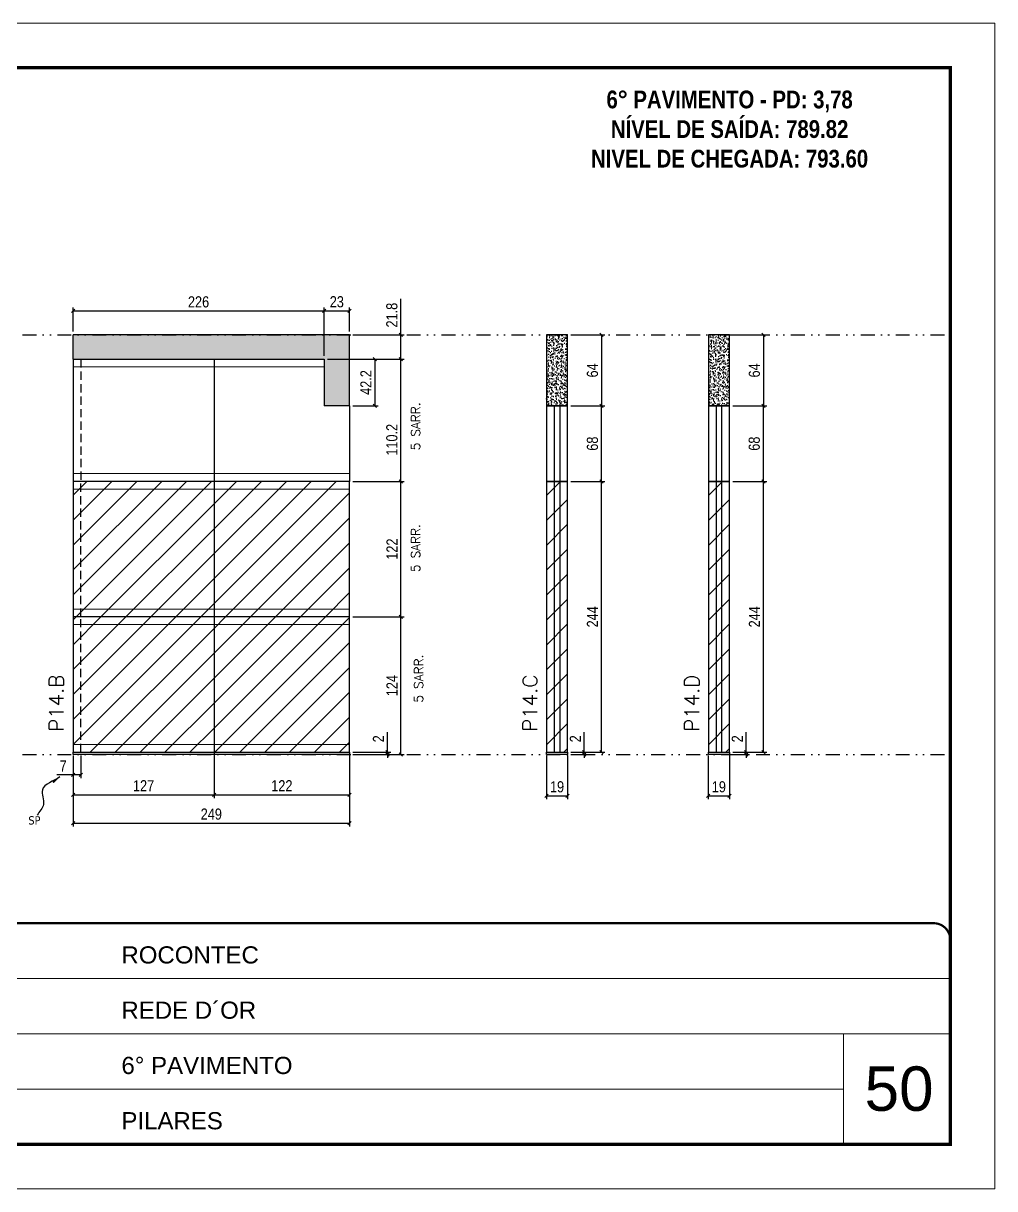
# Model space of a CAD drawing. Extents: x 28748 to 35002, y 14885 to 43501.
# Drawn here: x 30957 to 31832, y 28668 to 29718 of the extents above; entities that cross this region are included whole.
import ezdxf

# ---------------------------------------------------------------- set-up
doc = ezdxf.new("R2010")
doc.units = 0
for name, pattern in [('CONTINUO', [0]), ('DASHED', [0.75, 0.5, -0.25]), ('DIVIDE2', [0.625, 0.25, -0.125, 0, -0.125, 0, -0.125]), ('HIDDEN', [0.375, 0.25, -0.125])]:
    doc.linetypes.add(name, pattern=pattern)
for name, color, linetype, lineweight in [('CARIMBO', 255, 'Continuous', 9), ('Folhas', 255, 'Continuous', 9), ('Hachura', 251, 'Continuous', 9), ('Sarr 2.2x7', 40, 'Continuous', 9), ('SARRAFO DE PRESSAO', 251, 'DASHED', 9), ('Texto Seção', 7, 'Continuous', 15)]:
    doc.layers.add(name, color=color, linetype=linetype, lineweight=lineweight)
for name, color, linetype in [('COTA', 241, 'Continuous'), ('NOMENCLATURA', 7, 'Continuous'), ('Nível', 160, 'Continuous'), ('Painéis', 200, 'Continuous'), ('SARR_2.2x7', 40, 'Continuous'), ('Sarrafo de Pressão', 42, 'HIDDEN'), ('texto', 7, 'Continuous')]:
    doc.layers.add(name, color=color, linetype=linetype)
doc.styles.add('ARIAL', font='arial.ttf')
doc.styles.add('COTA TECNICA', font='techl___.ttf', dxfattribs={"height": 10})
doc.styles.add('COTA TECNICA-50', font='techl___.ttf', dxfattribs={"height": 10})
doc.styles.add('REGUA-120', font='ROMANS.shx', dxfattribs={"height": 15})
doc.styles.add('ROMANC', font='techb___.ttf', dxfattribs={"height": 2.5})
doc.styles.add('ROMANS', font='romans.shx')
doc.styles.get("Standard").update_dxf_attribs({"font": 'arial.ttf'})
doc.dimstyles.new('COTA PAINEL-50', dxfattribs={"dimtxt": 10, "dimasz": 3, "dimexe": 3, "dimexo": 3, "dimgap": 3, "dimtad": 1, "dimdec": 1, "dimzin": 12, "dimdsep": 46, "dimtxsty": 'COTA TECNICA-50', "dimblk1": 'OBLIQUE', "dimblk2": 'OBLIQUE', "dimsah": 1, "dimcen": 0.9, "dimclrd": 4, "dimclre": 4, "dimclrt": 240, "dimadec": 1, "dimazin": 3, "dimtfac": 1, "dimtdec": 1, "dimtmove": 0, "dimatfit": 3, "dimfxl": 1, "dimtolj": 1, "dimtzin": 12, "dimarcsym": 0})
doc.dimstyles.new('PAINEL', dxfattribs={"dimtxt": 10, "dimasz": 3, "dimexe": 3, "dimexo": 3, "dimgap": 3, "dimtad": 1, "dimdec": 1, "dimzin": 12, "dimdsep": 46, "dimtxsty": 'COTA TECNICA', "dimblk1": 'OBLIQUE', "dimblk2": 'OBLIQUE', "dimsah": 1, "dimcen": 0.9, "dimclrd": 4, "dimclre": 4, "dimclrt": 240, "dimadec": 1, "dimazin": 3, "dimtfac": 1, "dimtdec": 1, "dimtmove": 0, "dimatfit": 3, "dimfxl": 1, "dimtolj": 1, "dimtzin": 12, "dimarcsym": 0})
doc.dimstyles.get("Standard").update_dxf_attribs({"dimtxt": 0.18, "dimasz": 0.18, "dimexe": 0.18, "dimexo": 0.0625, "dimgap": 0.09, "dimtad": 0, "dimtih": 1, "dimtoh": 1, "dimdec": 4, "dimzin": 0, "dimdsep": 46, "dimtxsty": 'Standard', "dimcen": 0.09, "dimadec": 0, "dimazin": 0, "dimtfac": 1, "dimtdec": 4, "dimtofl": 0, "dimtmove": 0, "dimatfit": 3, "dimfxl": 1, "dimtolj": 1, "dimtzin": 0, "dimarcsym": 0})
pattern_1 = [(45, (-100272.658, -2076.637), (-11.2253202, 11.2253202), [])]

# ---------------------------------------------------------------- blocks, each defined once
blk = doc.blocks.new('9999999999')
at = {"color": 30, "linetype": 'CONTINUO'}
for p, q in [((98564.6, 34379.6), (99584, 34379.6)), ((98564.6, 34329.8), (99488, 34329.8)), ((99584, 34329.8), (99488, 34329.8)), ((99488, 34329.8), (99488, 34230.2)), ((98564.6, 34280), (99488, 34280))]:
    blk.add_line(p, q, dxfattribs=at)
at = {"color": 30, "linetype": 'CONTINUO', "const_width": 2}
blk.add_lwpolyline([(99584, 34230.2), (99584, 34414.4, 0.414214), (99569, 34429.4), (98229, 34429.4, 0.414214), (98214, 34414.4), (98214, 34245.2, 0.414214), (98229, 34230.2), (99584, 34230.2)], format="xyb", dxfattribs=at)
at = {"layer": 'Folhas'}
blk.add_lwpolyline([(98139, 34190.2), (99624, 34190.2), (99624, 35240.2), (98139, 35240.2)], close=True, dxfattribs=at)
at = {"layer": 'Folhas', "color": 30, "const_width": 3}
blk.add_lwpolyline([(98214, 34230.2), (99584, 34230.2), (99584, 35200.2), (98214, 35200.2)], close=True, dxfattribs=at)
at = {"color": 7, "linetype": 'Continuous', "ltscale": 5, "style": 'ARIAL'}
for s, height, p in [('ROCONTEC', 15.48, (98837.7, 34393.1)), ('REDE D´OR', 15.48, (98837.7, 34343.3)), ('6° PAVIMENTO', 15.483, (98837.7, 34293.5)), ('PILARES', 15.48, (98837.7, 34243.7))]:
    blk.add_text(s, height=height, dxfattribs=at).set_placement(p)
blk = doc.blocks.new('_Oblique')
at = {"color": 0, "linetype": 'ByBlock', "lineweight": -2}
blk.add_line((-0.5, -0.5), (0.5, 0.5), dxfattribs=at)
blk = doc.blocks.new('*D989')
at = {"layer": 'COTA', "color": 4, "lineweight": -2, "transparency": 16777216}
for p, q in [((31002, 29058.1), (31002, 28994.2)), ((31251, 29058.1), (31251, 28994.2)), ((31002, 28997.2), (31251, 28997.2))]:
    blk.add_line(p, q, dxfattribs=at)
at = {"layer": 'Defpoints', "color": 0, "transparency": 16777216}
for p in [(31002, 29061.1), (31251, 29061.1), (31251, 28997.2)]:
    blk.add_point(p, dxfattribs=at)
at = {"layer": 'COTA', "color": 4, "lineweight": -2, "transparency": 16777216, "xscale": 3, "yscale": 3, "zscale": 3, "rotation": 180}
blk.add_blockref('_Oblique', (31002, 28997.2), dxfattribs=at)
at = {"layer": 'COTA', "color": 4, "lineweight": -2, "transparency": 16777216, "xscale": 3, "yscale": 3, "zscale": 3}
blk.add_blockref('_Oblique', (31251, 28997.2), dxfattribs=at)
at = {"layer": 'COTA', "color": 240, "transparency": 16777216, "insert": (31126.5, 29005.3), "char_height": 10, "attachment_point": 5, "style": 'COTA TECNICA'}
blk.add_mtext('\\A1;249', dxfattribs=at)
blk = doc.blocks.new('*D990')
at = {"layer": 'COTA', "color": 4, "lineweight": -2, "transparency": 16777216}
for p, q in [((31002, 29056.1), (31002, 29037.6)), ((31009, 29058.1), (31009, 29037.6)), ((31002, 29040.6), (30987.3, 29040.6)), ((31009, 29040.6), (31002, 29040.6))]:
    blk.add_line(p, q, dxfattribs=at)
at = {"layer": 'Defpoints', "color": 0, "transparency": 16777216}
for p in [(31002, 29059.1), (31009, 29061.1), (31002, 29040.6)]:
    blk.add_point(p, dxfattribs=at)
at = {"layer": 'COTA', "color": 4, "lineweight": -2, "transparency": 16777216, "xscale": 3, "yscale": 3, "zscale": 3, "rotation": 180}
blk.add_blockref('_Oblique', (31002, 29040.6), dxfattribs=at)
at = {"layer": 'COTA', "color": 4, "lineweight": -2, "transparency": 16777216, "xscale": 3, "yscale": 3, "zscale": 3}
blk.add_blockref('_Oblique', (31009, 29040.6), dxfattribs=at)
at = {"layer": 'COTA', "color": 240, "transparency": 16777216, "insert": (30993.1, 29048.7), "char_height": 10, "attachment_point": 5, "style": 'COTA TECNICA-50'}
blk.add_mtext('\\A1;7', dxfattribs=at)
blk = doc.blocks.new('*D991')
at = {"layer": 'COTA', "color": 4, "lineweight": -2, "transparency": 16777216}
for p, q in [((31254, 29183.1), (31300.2, 29183.1)), ((31297.2, 29059.1), (31297.2, 29183.1)), ((31254, 29059.1), (31300.2, 29059.1))]:
    blk.add_line(p, q, dxfattribs=at)
at = {"layer": 'Defpoints', "color": 0, "transparency": 16777216}
for p in [(31251, 29183.1), (31297.2, 29183.1), (31251, 29059.1)]:
    blk.add_point(p, dxfattribs=at)
at = {"layer": 'COTA', "color": 4, "lineweight": -2, "transparency": 16777216, "xscale": 3, "yscale": 3, "zscale": 3}
for p, rotation in [((31297.2, 29183.1), 90), ((31297.2, 29059.1), 270)]:
    blk.add_blockref('_Oblique', p, dxfattribs=dict(at, rotation=rotation))
at = {"layer": 'COTA', "color": 240, "transparency": 16777216, "insert": (31289.2, 29121.1), "char_height": 10, "attachment_point": 5, "rotation": 90, "style": 'COTA TECNICA-50'}
blk.add_mtext('\\A1;124', dxfattribs=at)
blk = doc.blocks.new('*D992')
at = {"layer": 'COTA', "color": 4, "lineweight": -2, "transparency": 16777216}
for p, q in [((31285, 29061.1), (31285, 29079.2)), ((31254, 29061.1), (31288, 29061.1)), ((31254, 29059.1), (31288, 29059.1)), ((31285, 29059.1), (31285, 29061.1)), ((31285, 29059.1), (31285, 29056.1))]:
    blk.add_line(p, q, dxfattribs=at)
at = {"layer": 'Defpoints', "color": 0, "transparency": 16777216}
for p in [(31251, 29061.1), (31251, 29059.1), (31285, 29059.1)]:
    blk.add_point(p, dxfattribs=at)
at = {"layer": 'COTA', "color": 4, "lineweight": -2, "transparency": 16777216, "xscale": 3, "yscale": 3, "zscale": 3}
for p, rotation in [((31285, 29061.1), 270), ((31285, 29059.1), 90)]:
    blk.add_blockref('_Oblique', p, dxfattribs=dict(at, rotation=rotation))
at = {"layer": 'COTA', "color": 240, "transparency": 16777216, "insert": (31277, 29073.2), "char_height": 10, "attachment_point": 5, "rotation": 90, "style": 'COTA TECNICA-50'}
blk.add_mtext('\\A1;2', dxfattribs=at)
blk = doc.blocks.new('*D993')
at = {"layer": 'COTA', "color": 4, "linetype": 'ByBlock', "lineweight": -2, "transparency": 16777216}
for p, q in [((31254, 29305.1), (31300.2, 29305.1)), ((31297.2, 29183.1), (31297.2, 29305.1)), ((31254, 29183.1), (31300.2, 29183.1))]:
    blk.add_line(p, q, dxfattribs=at)
at = {"layer": 'Defpoints', "color": 0, "linetype": 'ByBlock', "transparency": 16777216}
for p in [(31251, 29305.1), (31297.2, 29305.1), (31251, 29183.1)]:
    blk.add_point(p, dxfattribs=at)
at = {"layer": 'COTA', "color": 4, "linetype": 'ByBlock', "lineweight": -2, "transparency": 16777216, "xscale": 3, "yscale": 3, "zscale": 3}
for p, rotation in [((31297.2, 29305.1), 90), ((31297.2, 29183.1), 270)]:
    blk.add_blockref('_Oblique', p, dxfattribs=dict(at, rotation=rotation))
at = {"layer": 'COTA', "color": 240, "linetype": 'ByBlock', "transparency": 16777216, "insert": (31289.2, 29244.1), "char_height": 10, "attachment_point": 5, "rotation": 90, "style": 'COTA TECNICA'}
blk.add_mtext('\\A1;122', dxfattribs=at)
blk = doc.blocks.new('*D1858')
at = {"layer": 'COTA', "color": 4, "linetype": 'ByBlock', "lineweight": -2, "transparency": 16777216}
for p, q in [((31129, 29302.1), (31129, 29019.8)), ((31002, 29058.1), (31002, 29019.8)), ((31002, 29022.8), (31129, 29022.8))]:
    blk.add_line(p, q, dxfattribs=at)
at = {"layer": 'Defpoints', "color": 0, "linetype": 'ByBlock', "transparency": 16777216}
for p in [(31129, 29305.1), (31002, 29061.1), (31129, 29022.8)]:
    blk.add_point(p, dxfattribs=at)
at = {"layer": 'COTA', "color": 4, "linetype": 'ByBlock', "lineweight": -2, "transparency": 16777216, "xscale": 3, "yscale": 3, "zscale": 3, "rotation": 180}
blk.add_blockref('_Oblique', (31002, 29022.8), dxfattribs=at)
at = {"layer": 'COTA', "color": 4, "linetype": 'ByBlock', "lineweight": -2, "transparency": 16777216, "xscale": 3, "yscale": 3, "zscale": 3}
blk.add_blockref('_Oblique', (31129, 29022.8), dxfattribs=at)
at = {"layer": 'COTA', "color": 240, "linetype": 'ByBlock', "transparency": 16777216, "insert": (31065.5, 29030.9), "char_height": 10, "attachment_point": 5, "style": 'COTA TECNICA'}
blk.add_mtext('\\A1;127', dxfattribs=at)
blk = doc.blocks.new('*D1859')
at = {"layer": 'COTA', "color": 4, "linetype": 'ByBlock', "lineweight": -2, "transparency": 16777216}
for p, q in [((31129, 29302.1), (31129, 29019.8)), ((31251, 29056.1), (31251, 29019.8)), ((31129, 29022.8), (31251, 29022.8))]:
    blk.add_line(p, q, dxfattribs=at)
at = {"layer": 'Defpoints', "color": 0, "linetype": 'ByBlock', "transparency": 16777216}
for p in [(31129, 29305.1), (31251, 29059.1), (31251, 29022.8)]:
    blk.add_point(p, dxfattribs=at)
at = {"layer": 'COTA', "color": 4, "linetype": 'ByBlock', "lineweight": -2, "transparency": 16777216, "xscale": 3, "yscale": 3, "zscale": 3, "rotation": 180}
blk.add_blockref('_Oblique', (31129, 29022.8), dxfattribs=at)
at = {"layer": 'COTA', "color": 4, "linetype": 'ByBlock', "lineweight": -2, "transparency": 16777216, "xscale": 3, "yscale": 3, "zscale": 3}
blk.add_blockref('_Oblique', (31251, 29022.8), dxfattribs=at)
at = {"layer": 'COTA', "color": 240, "linetype": 'ByBlock', "transparency": 16777216, "insert": (31190, 29030.9), "char_height": 10, "attachment_point": 5, "style": 'COTA TECNICA'}
blk.add_mtext('\\A1;122', dxfattribs=at)
blk = doc.blocks.new('*D994')
at = {"layer": 'COTA', "color": 4, "lineweight": -2, "transparency": 16777216}
for p, q in [((31428.3, 29058.1), (31428.3, 29018.8)), ((31447.3, 29058.1), (31447.3, 29018.8)), ((31428.3, 29021.8), (31447.3, 29021.8))]:
    blk.add_line(p, q, dxfattribs=at)
at = {"layer": 'Defpoints', "color": 0, "transparency": 16777216}
for p in [(31428.3, 29061.1), (31447.3, 29061.1), (31447.3, 29021.8)]:
    blk.add_point(p, dxfattribs=at)
at = {"layer": 'COTA', "color": 4, "lineweight": -2, "transparency": 16777216, "xscale": 3, "yscale": 3, "zscale": 3, "rotation": 180}
blk.add_blockref('_Oblique', (31428.3, 29021.8), dxfattribs=at)
at = {"layer": 'COTA', "color": 4, "lineweight": -2, "transparency": 16777216, "xscale": 3, "yscale": 3, "zscale": 3}
blk.add_blockref('_Oblique', (31447.3, 29021.8), dxfattribs=at)
at = {"layer": 'COTA', "color": 240, "transparency": 16777216, "insert": (31437.8, 29029.9), "char_height": 10, "attachment_point": 5, "style": 'COTA TECNICA'}
blk.add_mtext('\\A1;19', dxfattribs=at)
blk = doc.blocks.new('*D995')
at = {"layer": 'COTA', "color": 4, "lineweight": -2, "transparency": 16777216}
for p, q in [((31462.3, 29061.1), (31462.3, 29079.2)), ((31450.3, 29061.1), (31465.3, 29061.1)), ((31450.3, 29059.1), (31465.3, 29059.1)), ((31462.3, 29059.1), (31462.3, 29061.1)), ((31462.3, 29059.1), (31462.3, 29056.1))]:
    blk.add_line(p, q, dxfattribs=at)
at = {"layer": 'Defpoints', "color": 0, "transparency": 16777216}
for p in [(31447.3, 29061.1), (31447.3, 29059.1), (31462.3, 29061.1)]:
    blk.add_point(p, dxfattribs=at)
at = {"layer": 'COTA', "color": 4, "lineweight": -2, "transparency": 16777216, "xscale": 3, "yscale": 3, "zscale": 3}
for p, rotation in [((31462.3, 29061.1), 270), ((31462.3, 29059.1), 90)]:
    blk.add_blockref('_Oblique', p, dxfattribs=dict(at, rotation=rotation))
at = {"layer": 'COTA', "color": 240, "transparency": 16777216, "insert": (31454.3, 29073.2), "char_height": 10, "attachment_point": 5, "rotation": 90, "style": 'COTA TECNICA-50'}
blk.add_mtext('\\A1;2', dxfattribs=at)
blk = doc.blocks.new('*D1860')
at = {"layer": 'COTA', "color": 4, "linetype": 'ByBlock', "lineweight": -2, "transparency": 16777216}
for p, q in [((31450.3, 29437.1), (31480.8, 29437.1)), ((31477.8, 29437.1), (31477.8, 29373.1)), ((31450.3, 29373.1), (31480.8, 29373.1))]:
    blk.add_line(p, q, dxfattribs=at)
at = {"layer": 'Defpoints', "color": 0, "linetype": 'ByBlock', "transparency": 16777216}
for p in [(31447.3, 29437.1), (31447.3, 29373.1), (31477.8, 29373.1)]:
    blk.add_point(p, dxfattribs=at)
at = {"layer": 'COTA', "color": 4, "linetype": 'ByBlock', "lineweight": -2, "transparency": 16777216, "xscale": 3, "yscale": 3, "zscale": 3}
for p, rotation in [((31477.8, 29437.1), 90), ((31477.8, 29373.1), 270)]:
    blk.add_blockref('_Oblique', p, dxfattribs=dict(at, rotation=rotation))
at = {"layer": 'COTA', "color": 240, "linetype": 'ByBlock', "transparency": 16777216, "insert": (31469.7, 29405.1), "char_height": 10, "attachment_point": 5, "rotation": 90, "style": 'COTA TECNICA'}
blk.add_mtext('\\A1;64', dxfattribs=at)
blk = doc.blocks.new('*D1861')
at = {"layer": 'COTA', "color": 4, "linetype": 'ByBlock', "lineweight": -2, "transparency": 16777216}
for p, q in [((31450.3, 29305.1), (31480.8, 29305.1)), ((31477.8, 29061.1), (31477.8, 29305.1)), ((31450.3, 29061.1), (31480.8, 29061.1))]:
    blk.add_line(p, q, dxfattribs=at)
at = {"layer": 'Defpoints', "color": 0, "linetype": 'ByBlock', "transparency": 16777216}
for p in [(31447.3, 29305.1), (31477.8, 29305.1), (31447.3, 29061.1)]:
    blk.add_point(p, dxfattribs=at)
at = {"layer": 'COTA', "color": 4, "linetype": 'ByBlock', "lineweight": -2, "transparency": 16777216, "xscale": 3, "yscale": 3, "zscale": 3}
for p, rotation in [((31477.8, 29305.1), 90), ((31477.8, 29061.1), 270)]:
    blk.add_blockref('_Oblique', p, dxfattribs=dict(at, rotation=rotation))
at = {"layer": 'COTA', "color": 240, "linetype": 'ByBlock', "transparency": 16777216, "insert": (31469.7, 29183.1), "char_height": 10, "attachment_point": 5, "rotation": 90, "style": 'COTA TECNICA'}
blk.add_mtext('\\A1;244', dxfattribs=at)
blk = doc.blocks.new('*D1862')
at = {"layer": 'COTA', "color": 4, "linetype": 'ByBlock', "lineweight": -2, "transparency": 16777216}
for p, q in [((31450.3, 29373.1), (31480.8, 29373.1)), ((31477.8, 29305.1), (31477.8, 29373.1)), ((31450.3, 29305.1), (31480.8, 29305.1))]:
    blk.add_line(p, q, dxfattribs=at)
at = {"layer": 'Defpoints', "color": 0, "linetype": 'ByBlock', "transparency": 16777216}
for p in [(31447.3, 29373.1), (31477.8, 29373.1), (31447.3, 29305.1)]:
    blk.add_point(p, dxfattribs=at)
at = {"layer": 'COTA', "color": 4, "linetype": 'ByBlock', "lineweight": -2, "transparency": 16777216, "xscale": 3, "yscale": 3, "zscale": 3}
for p, rotation in [((31477.8, 29373.1), 90), ((31477.8, 29305.1), 270)]:
    blk.add_blockref('_Oblique', p, dxfattribs=dict(at, rotation=rotation))
at = {"layer": 'COTA', "color": 240, "linetype": 'ByBlock', "transparency": 16777216, "insert": (31469.7, 29339.1), "char_height": 10, "attachment_point": 5, "rotation": 90, "style": 'COTA TECNICA'}
blk.add_mtext('\\A1;68', dxfattribs=at)
blk = doc.blocks.new('*D996')
at = {"layer": 'COTA', "color": 4, "linetype": 'ByBlock', "lineweight": -2, "transparency": 16777216}
for p, q in [((31297.2, 29437.1), (31297.2, 29469.7)), ((31254, 29437.1), (31300.2, 29437.1)), ((31297.2, 29415.3), (31297.2, 29437.1)), ((31231, 29415.3), (31300.2, 29415.3))]:
    blk.add_line(p, q, dxfattribs=at)
at = {"layer": 'Defpoints', "color": 0, "linetype": 'ByBlock', "transparency": 16777216}
for p in [(31251, 29437.1), (31297.2, 29437.1), (31228, 29415.3)]:
    blk.add_point(p, dxfattribs=at)
at = {"layer": 'COTA', "color": 4, "linetype": 'ByBlock', "lineweight": -2, "transparency": 16777216, "xscale": 3, "yscale": 3, "zscale": 3}
for p, rotation in [((31297.2, 29437.1), 90), ((31297.2, 29415.3), 270)]:
    blk.add_blockref('_Oblique', p, dxfattribs=dict(at, rotation=rotation))
at = {"layer": 'COTA', "color": 240, "linetype": 'ByBlock', "transparency": 16777216, "insert": (31289.1, 29454.9), "char_height": 10, "attachment_point": 5, "rotation": 90, "style": 'COTA TECNICA'}
blk.add_mtext('\\A1;21.8', dxfattribs=at)
blk = doc.blocks.new('*D997')
at = {"layer": 'COTA', "color": 4, "lineweight": -2, "transparency": 16777216}
for p, q in [((31231, 29415.3), (31300.2, 29415.3)), ((31297.2, 29305.1), (31297.2, 29415.3)), ((31254, 29305.1), (31300.2, 29305.1))]:
    blk.add_line(p, q, dxfattribs=at)
at = {"layer": 'Defpoints', "color": 0, "transparency": 16777216}
for p in [(31228, 29415.3), (31297.2, 29415.3), (31251, 29305.1)]:
    blk.add_point(p, dxfattribs=at)
at = {"layer": 'COTA', "color": 4, "lineweight": -2, "transparency": 16777216, "xscale": 3, "yscale": 3, "zscale": 3}
for p, rotation in [((31297.2, 29415.3), 90), ((31297.2, 29305.1), 270)]:
    blk.add_blockref('_Oblique', p, dxfattribs=dict(at, rotation=rotation))
at = {"layer": 'COTA', "color": 240, "transparency": 16777216, "insert": (31289.1, 29342.6), "char_height": 10, "attachment_point": 5, "rotation": 90, "style": 'COTA TECNICA'}
blk.add_mtext('\\A1;110.2', dxfattribs=at)
blk = doc.blocks.new('*D2109')
at = {"layer": 'COTA', "color": 4, "lineweight": -2, "transparency": 16777216}
for p, q in [((31002, 29440.1), (31002, 29461.7)), ((31002, 29458.7), (31228, 29458.7)), ((31228, 29418.3), (31228, 29461.7))]:
    blk.add_line(p, q, dxfattribs=at)
at = {"layer": 'Defpoints', "color": 0, "transparency": 16777216}
for p in [(31228, 29458.7), (31002, 29437.1), (31228, 29415.3)]:
    blk.add_point(p, dxfattribs=at)
at = {"layer": 'COTA', "color": 4, "lineweight": -2, "transparency": 16777216, "xscale": 3, "yscale": 3, "zscale": 3, "rotation": 180}
blk.add_blockref('_Oblique', (31002, 29458.7), dxfattribs=at)
at = {"layer": 'COTA', "color": 4, "lineweight": -2, "transparency": 16777216, "xscale": 3, "yscale": 3, "zscale": 3}
blk.add_blockref('_Oblique', (31228, 29458.7), dxfattribs=at)
at = {"layer": 'COTA', "color": 240, "transparency": 16777216, "insert": (31115, 29466.8), "char_height": 10, "attachment_point": 5, "style": 'COTA TECNICA-50'}
blk.add_mtext('\\A1;226', dxfattribs=at)
blk = doc.blocks.new('*D2110')
at = {"layer": 'COTA', "color": 4, "lineweight": -2, "transparency": 16777216}
for p, q in [((31228, 29418.3), (31228, 29461.7)), ((31228, 29458.7), (31251, 29458.7)), ((31251, 29440.1), (31251, 29461.7))]:
    blk.add_line(p, q, dxfattribs=at)
at = {"layer": 'Defpoints', "color": 0, "transparency": 16777216}
for p in [(31251, 29458.7), (31251, 29437.1), (31228, 29415.3)]:
    blk.add_point(p, dxfattribs=at)
at = {"layer": 'COTA', "color": 4, "lineweight": -2, "transparency": 16777216, "xscale": 3, "yscale": 3, "zscale": 3, "rotation": 180}
blk.add_blockref('_Oblique', (31228, 29458.7), dxfattribs=at)
at = {"layer": 'COTA', "color": 4, "lineweight": -2, "transparency": 16777216, "xscale": 3, "yscale": 3, "zscale": 3}
blk.add_blockref('_Oblique', (31251, 29458.7), dxfattribs=at)
at = {"layer": 'COTA', "color": 240, "transparency": 16777216, "insert": (31239.5, 29466.9), "char_height": 10, "attachment_point": 5, "style": 'COTA TECNICA-50'}
blk.add_mtext('\\A1;23', dxfattribs=at)
blk = doc.blocks.new('*D2143')
at = {"layer": 'COTA', "color": 4, "lineweight": -2, "transparency": 16777216}
for p, q in [((31231, 29415.3), (31276.8, 29415.3)), ((31273.8, 29415.3), (31273.8, 29373.1)), ((31254, 29373.1), (31276.8, 29373.1))]:
    blk.add_line(p, q, dxfattribs=at)
at = {"layer": 'Defpoints', "color": 0, "transparency": 16777216}
for p in [(31228, 29415.3), (31251, 29373.1), (31273.8, 29373.1)]:
    blk.add_point(p, dxfattribs=at)
at = {"layer": 'COTA', "color": 4, "lineweight": -2, "transparency": 16777216, "xscale": 3, "yscale": 3, "zscale": 3}
for p, rotation in [((31273.8, 29415.3), 90), ((31273.8, 29373.1), 270)]:
    blk.add_blockref('_Oblique', p, dxfattribs=dict(at, rotation=rotation))
at = {"layer": 'COTA', "color": 240, "transparency": 16777216, "insert": (31265.7, 29394.2), "char_height": 10, "attachment_point": 5, "rotation": 90, "style": 'COTA TECNICA-50'}
blk.add_mtext('\\A1;42.2', dxfattribs=at)
blk = doc.blocks.new('*D2219')
at = {"layer": 'COTA', "color": 4, "lineweight": -2, "transparency": 16777216}
for p, q in [((31574, 29058.1), (31574, 29018.8)), ((31593, 29058.1), (31593, 29018.8)), ((31574, 29021.8), (31593, 29021.8))]:
    blk.add_line(p, q, dxfattribs=at)
at = {"layer": 'Defpoints', "color": 0, "transparency": 16777216}
for p in [(31574, 29061.1), (31593, 29061.1), (31593, 29021.8)]:
    blk.add_point(p, dxfattribs=at)
at = {"layer": 'COTA', "color": 4, "lineweight": -2, "transparency": 16777216, "xscale": 3, "yscale": 3, "zscale": 3, "rotation": 180}
blk.add_blockref('_Oblique', (31574, 29021.8), dxfattribs=at)
at = {"layer": 'COTA', "color": 4, "lineweight": -2, "transparency": 16777216, "xscale": 3, "yscale": 3, "zscale": 3}
blk.add_blockref('_Oblique', (31593, 29021.8), dxfattribs=at)
at = {"layer": 'COTA', "color": 240, "transparency": 16777216, "insert": (31583.5, 29029.9), "char_height": 10, "attachment_point": 5, "style": 'COTA TECNICA'}
blk.add_mtext('\\A1;19', dxfattribs=at)
blk = doc.blocks.new('*D2220')
at = {"layer": 'COTA', "color": 4, "lineweight": -2, "transparency": 16777216}
for p, q in [((31608.1, 29061.1), (31608.1, 29079.2)), ((31596, 29061.1), (31611.1, 29061.1)), ((31596, 29059.1), (31611.1, 29059.1)), ((31608.1, 29059.1), (31608.1, 29061.1)), ((31608.1, 29059.1), (31608.1, 29056.1))]:
    blk.add_line(p, q, dxfattribs=at)
at = {"layer": 'Defpoints', "color": 0, "transparency": 16777216}
for p in [(31593, 29061.1), (31593, 29059.1), (31608.1, 29061.1)]:
    blk.add_point(p, dxfattribs=at)
at = {"layer": 'COTA', "color": 4, "lineweight": -2, "transparency": 16777216, "xscale": 3, "yscale": 3, "zscale": 3}
for p, rotation in [((31608.1, 29061.1), 270), ((31608.1, 29059.1), 90)]:
    blk.add_blockref('_Oblique', p, dxfattribs=dict(at, rotation=rotation))
at = {"layer": 'COTA', "color": 240, "transparency": 16777216, "insert": (31600.1, 29073.2), "char_height": 10, "attachment_point": 5, "rotation": 90, "style": 'COTA TECNICA-50'}
blk.add_mtext('\\A1;2', dxfattribs=at)
blk = doc.blocks.new('*D2221')
at = {"layer": 'COTA', "color": 4, "linetype": 'ByBlock', "lineweight": -2, "transparency": 16777216}
for p, q in [((31596, 29437.1), (31626.6, 29437.1)), ((31623.6, 29437.1), (31623.6, 29373.1)), ((31596, 29373.1), (31626.6, 29373.1))]:
    blk.add_line(p, q, dxfattribs=at)
at = {"layer": 'Defpoints', "color": 0, "linetype": 'ByBlock', "transparency": 16777216}
for p in [(31593, 29437.1), (31593, 29373.1), (31623.6, 29373.1)]:
    blk.add_point(p, dxfattribs=at)
at = {"layer": 'COTA', "color": 4, "linetype": 'ByBlock', "lineweight": -2, "transparency": 16777216, "xscale": 3, "yscale": 3, "zscale": 3}
for p, rotation in [((31623.6, 29437.1), 90), ((31623.6, 29373.1), 270)]:
    blk.add_blockref('_Oblique', p, dxfattribs=dict(at, rotation=rotation))
at = {"layer": 'COTA', "color": 240, "linetype": 'ByBlock', "transparency": 16777216, "insert": (31615.5, 29405.1), "char_height": 10, "attachment_point": 5, "rotation": 90, "style": 'COTA TECNICA'}
blk.add_mtext('\\A1;64', dxfattribs=at)
blk = doc.blocks.new('*D2222')
at = {"layer": 'COTA', "color": 4, "linetype": 'ByBlock', "lineweight": -2, "transparency": 16777216}
for p, q in [((31596, 29305.1), (31626.6, 29305.1)), ((31623.6, 29061.1), (31623.6, 29305.1)), ((31596, 29061.1), (31626.6, 29061.1))]:
    blk.add_line(p, q, dxfattribs=at)
at = {"layer": 'Defpoints', "color": 0, "linetype": 'ByBlock', "transparency": 16777216}
for p in [(31593, 29305.1), (31623.6, 29305.1), (31593, 29061.1)]:
    blk.add_point(p, dxfattribs=at)
at = {"layer": 'COTA', "color": 4, "linetype": 'ByBlock', "lineweight": -2, "transparency": 16777216, "xscale": 3, "yscale": 3, "zscale": 3}
for p, rotation in [((31623.6, 29305.1), 90), ((31623.6, 29061.1), 270)]:
    blk.add_blockref('_Oblique', p, dxfattribs=dict(at, rotation=rotation))
at = {"layer": 'COTA', "color": 240, "linetype": 'ByBlock', "transparency": 16777216, "insert": (31615.5, 29183.1), "char_height": 10, "attachment_point": 5, "rotation": 90, "style": 'COTA TECNICA'}
blk.add_mtext('\\A1;244', dxfattribs=at)
blk = doc.blocks.new('*D2223')
at = {"layer": 'COTA', "color": 4, "linetype": 'ByBlock', "lineweight": -2, "transparency": 16777216}
for p, q in [((31596, 29373.1), (31626.6, 29373.1)), ((31623.6, 29305.1), (31623.6, 29373.1)), ((31596, 29305.1), (31626.6, 29305.1))]:
    blk.add_line(p, q, dxfattribs=at)
at = {"layer": 'Defpoints', "color": 0, "linetype": 'ByBlock', "transparency": 16777216}
for p in [(31593, 29373.1), (31623.6, 29373.1), (31593, 29305.1)]:
    blk.add_point(p, dxfattribs=at)
at = {"layer": 'COTA', "color": 4, "linetype": 'ByBlock', "lineweight": -2, "transparency": 16777216, "xscale": 3, "yscale": 3, "zscale": 3}
for p, rotation in [((31623.6, 29373.1), 90), ((31623.6, 29305.1), 270)]:
    blk.add_blockref('_Oblique', p, dxfattribs=dict(at, rotation=rotation))
at = {"layer": 'COTA', "color": 240, "linetype": 'ByBlock', "transparency": 16777216, "insert": (31615.4, 29339.1), "char_height": 10, "attachment_point": 5, "rotation": 90, "style": 'COTA TECNICA'}
blk.add_mtext('\\A1;68', dxfattribs=at)

msp = doc.modelspace()

# ---------------------------------------------------------------- hatches: boundary and pattern name
at = {"layer": 'COTA', "linetype": 'ByBlock'}
h = msp.add_hatch(dxfattribs=at)
h.set_pattern_fill('AR-CONC', color=256, scale=0.03)
h.set_pattern_definition([(50, (22615.8086, 32069.285), (5.46554, -0.4781726), [0.5715, -6.2865]), (355, (22615.8086, 32069.285), (-1.0573026, 5.7317054), [0.4572, -5.0292175]), (100.451445, (22616.264, 32069.245), (4.4082374, 5.2535326), [0.4857003, -5.3427073]), (46.1842, (22615.8086, 32070.809), (8.132371, -1.26127), [0.85725, -9.42975]), (96.63556, (22616.486, 32070.704), (7.122124, 7.422784), [0.728551, -8.014068]), (351.18415, (22615.809, 32070.809), (7.122124, 7.422784), [0.685799, -7.543792]), (21, (22616.5706, 32070.428), (4.5484317, -3.067956), [0.5715, -6.2865]), (326, (22616.5706, 32070.428), (1.854061, 5.525639), [0.4572, -5.0292]), (71.451445, (22616.9496, 32070.172), (6.4024926, 2.457683), [0.4857003, -5.342698]), (37.5, (22615.8086, 32069.2848), (0.0926581, 2.53665117), [0, -4.96824, 0, -5.1054, 0, -5.04825]), (7.5, (22615.8086, 32069.2848), (2.0045899, 3.00541724), [0, -2.91084, 0, -4.85394, 0, -1.92405]), (327.5, (22614.1093, 32069.2848), (4.06771786, -0.1718623), [0, -1.905, 0, -5.9436, 0, -7.8867]), (317.5, (22613.3473, 32069.285), (4.4438754, 0.7627947), [0, -2.4765, 0, -3.94716, 0, -5.6007])])
h.paths.add_polyline_path([(31227.99, 29373.13), (31250.99, 29373.13), (31250.99, 29437.13), (31001.99, 29437.13), (31001.99, 29415.33), (31227.99, 29415.33)])
h = msp.add_hatch(dxfattribs=at)
h.set_pattern_fill('AR-CONC', color=256, scale=0.03)
h.set_pattern_definition([(50, (-100302.8463, 1379.0886), (5.46554007, -0.47817257), [0.5715, -6.2865]), (355, (-100302.8463, 1379.0886), (-1.05730264, 5.73170536), [0.4572, -5.02921753]), (100.4514447, (-100302.391, 1379.0487), (4.40823741, 5.25353256), [0.48570026, -5.34270734]), (46.1842, (-100302.846, 1380.6126), (8.13237123, -1.26126984), [0.85725, -9.42975]), (96.6355576, (-100302.169, 1380.5075), (7.122124, 7.42278374), [0.7285507, -8.01406824]), (351.184151, (-100302.846, 1380.6126), (7.122124, 7.42278374), [0.685799, -7.54379196]), (21, (-100302.0843, 1380.2316), (4.54843174, -3.06795595), [0.5715, -6.2865]), (326, (-100302.0843, 1380.2316), (1.85406085, 5.52563898), [0.4572, -5.0292]), (71.451445, (-100301.7053, 1379.976), (6.40249258, 2.45768307), [0.48570026, -5.34269813]), (37.5, (-100302.8463, 1379.0886), (0.092658098, 2.536651166), [0, -4.96824, 0, -5.1054, 0, -5.04825]), (7.5, (-100302.8463, 1379.0886), (2.004589875, 3.005417245), [0, -2.91084, 0, -4.85394, 0, -1.92405]), (327.5, (-100304.5456, 1379.0886), (4.067717855, -0.17186232), [0, -1.905, 0, -5.9436, 0, -7.8867]), (317.5, (-100305.3076, 1379.0886), (4.44387544, 0.76279473), [0, -2.4765, 0, -3.94716, 0, -5.6007])])
h.paths.add_polyline_path([(31428.26, 29373.13), (31447.26, 29373.13), (31447.26, 29437.13), (31428.26, 29437.13)])
h = msp.add_hatch(dxfattribs=at)
h.set_pattern_fill('AR-CONC', color=256, scale=0.03)
h.set_pattern_definition([(50, (-100157.082, 1369.0886), (5.46554007, -0.47817257), [0.5715, -6.2865]), (355, (-100157.082, 1369.0886), (-1.05730264, 5.73170536), [0.4572, -5.02921753]), (100.4514447, (-100156.6264, 1369.0487), (4.40823741, 5.25353256), [0.48570026, -5.34270734]), (46.1842, (-100157.082, 1370.6126), (8.13237123, -1.26126984), [0.85725, -9.42975]), (96.6355576, (-100156.404, 1370.5075), (7.122124, 7.42278374), [0.7285507, -8.01406824]), (351.184151, (-100157.082, 1370.6126), (7.122124, 7.42278374), [0.685799, -7.54379196]), (21, (-100156.32, 1370.2316), (4.54843174, -3.06795595), [0.5715, -6.2865]), (326, (-100156.32, 1370.2316), (1.85406085, 5.52563898), [0.4572, -5.0292]), (71.451445, (-100155.941, 1369.976), (6.40249258, 2.45768307), [0.48570026, -5.34269813]), (37.5, (-100157.0819, 1369.0886), (0.092658098, 2.536651166), [0, -4.96824, 0, -5.1054, 0, -5.04825]), (7.5, (-100157.082, 1369.0886), (2.004589875, 3.005417245), [0, -2.91084, 0, -4.85394, 0, -1.92405]), (327.5, (-100158.7811, 1369.0886), (4.067717855, -0.17186232), [0, -1.905, 0, -5.9436, 0, -7.8867]), (317.5, (-100159.543, 1369.0886), (4.44387544, 0.76279473), [0, -2.4765, 0, -3.94716, 0, -5.6007])])
h.paths.add_polyline_path([(31574.02, 29373.13), (31593.02, 29373.13), (31593.02, 29437.13), (31574.02, 29437.13)])
at = {"layer": 'Hachura', "linetype": 'ByBlock'}
h = msp.add_hatch(dxfattribs=at)
h.set_pattern_fill('ANSI31', color=256, scale=5)
h.set_pattern_definition(pattern_1)
h.paths.add_polyline_path([(31128.99, 29305.13), (31001.99, 29305.13), (31001.99, 29183.13), (31128.99, 29183.13)])
h = msp.add_hatch(dxfattribs=at)
h.set_pattern_fill('ANSI31', color=256, scale=5)
h.set_pattern_definition(pattern_1)
h.paths.add_polyline_path([(31250.99, 29305.13), (31128.99, 29305.13), (31128.99, 29183.13), (31250.99, 29183.13)])
h = msp.add_hatch(dxfattribs=at)
h.set_pattern_fill('ANSI31', color=256, scale=5)
h.set_pattern_definition(pattern_1)
h.paths.add_polyline_path([(31447.26, 29305.13), (31428.26, 29305.13), (31428.26, 29061.13), (31447.26, 29061.13)])
h = msp.add_hatch(dxfattribs=at)
h.set_pattern_fill('ANSI31', color=256, scale=5)
h.set_pattern_definition([(45, (-100126.893, -2076.637), (-11.2253202, 11.2253202), [])])
h.paths.add_polyline_path([(31593.02, 29305.13), (31574.02, 29305.13), (31574.02, 29061.13), (31593.02, 29061.13)])
h = msp.add_hatch(dxfattribs=at)
h.set_pattern_fill('ANSI31', color=256, scale=5)
h.set_pattern_definition(pattern_1)
h.paths.add_polyline_path([(31001.99, 29183.13), (31001.99, 29061.13), (31128.99, 29061.13), (31128.99, 29183.13)])
h = msp.add_hatch(dxfattribs=at)
h.set_pattern_fill('ANSI31', color=256, scale=5)
h.set_pattern_definition(pattern_1)
h.paths.add_polyline_path([(31128.99, 29183.13), (31128.99, 29061.13), (31250.99, 29061.13), (31250.99, 29183.13)])

# ---------------------------------------------------------------- linework, layer by layer
at = {"layer": 'COTA', "linetype": 'ByBlock'}
for p, q in [((31001.99, 29415.33), (31001.99, 29437.13)), ((31250.99, 29437.13), (31001.99, 29437.13)), ((31250.99, 29373.13), (31250.99, 29437.13))]:
    msp.add_line(p, q, dxfattribs=at)
for points in [[(31428.26, 29373.13), (31447.26, 29373.13), (31447.26, 29437.13), (31428.26, 29437.13)], [(31574.02, 29373.13), (31593.02, 29373.13), (31593.02, 29437.13), (31574.02, 29437.13)]]:
    msp.add_lwpolyline(points, close=True, dxfattribs=at)
at = {"layer": 'Nível', "color": 4, "linetype": 'DIVIDE2', "ltscale": 50}
for p, q in [((30421.84, 29437.13), (31791.84, 29437.13)), ((30421.84, 29059.13), (31791.84, 29059.13))]:
    msp.add_line(p, q, dxfattribs=at)
at = {"layer": 'Painéis'}
for p, q in [((31001.99, 29415.33), (31227.99, 29415.33)), ((31001.99, 29415.33), (31001.99, 29305.13)), ((31128.99, 29415.33), (31128.99, 29305.13)), ((31227.99, 29415.33), (31227.99, 29373.13)), ((31250.99, 29373.13), (31227.99, 29373.13)), ((31250.99, 29373.13), (31250.99, 29305.13)), ((31250.99, 29305.13), (31001.99, 29305.13)), ((31227.99, 29305.13), (31001.99, 29305.13)), ((31001.99, 29305.13), (31001.99, 29061.13)), ((31128.99, 29305.13), (31128.99, 29061.13)), ((31250.99, 29305.13), (31227.99, 29305.13)), ((31250.99, 29061.13), (31250.99, 29305.13)), ((31001.99, 29277.13), (31001.99, 29277.13)), ((31250.99, 29183.13), (31001.99, 29183.13)), ((31001.99, 29061.13), (31250.99, 29061.13))]:
    msp.add_line(p, q, dxfattribs=at)
for points in [[(31428.26, 29305.13), (31447.26, 29305.13), (31447.26, 29373.13), (31428.26, 29373.13)], [(31574.02, 29305.13), (31593.02, 29305.13), (31593.02, 29373.13), (31574.02, 29373.13)], [(31428.26, 29061.13), (31447.26, 29061.13), (31447.26, 29305.13), (31428.26, 29305.13)], [(31574.02, 29061.13), (31593.02, 29061.13), (31593.02, 29305.13), (31574.02, 29305.13)], [(31001.99, 29061.13), (31250.99, 29061.13), (31250.99, 29059.13), (31001.99, 29059.13)], [(31428.26, 29061.13), (31447.26, 29061.13), (31447.26, 29059.13), (31428.26, 29059.13)], [(31574.02, 29061.13), (31593.02, 29061.13), (31593.02, 29059.13), (31574.02, 29059.13)]]:
    msp.add_lwpolyline(points, close=True, dxfattribs=at)
at = {"layer": 'Sarr 2.2x7'}
for p, q in [((31001.99, 29408.33), (31227.99, 29408.33)), ((31250.99, 29312.13), (31001.99, 29312.13)), ((31250.99, 29298.13), (31001.99, 29298.13)), ((31250.99, 29190.13), (31001.99, 29190.13)), ((31250.99, 29176.13), (31001.99, 29176.13)), ((31250.99, 29068.13), (31001.99, 29068.13)), ((31250.99, 29061.13), (31001.99, 29061.13))]:
    msp.add_line(p, q, dxfattribs=at)
at = {"layer": 'Sarr 2.2x7', "linetype": 'Continuous'}
for p, q in [((31001.99, 29183.13), (31001.99, 29190.13)), ((31001.99, 29061.13), (31001.99, 29068.13))]:
    msp.add_line(p, q, dxfattribs=at)
at = {"layer": 'SARR_2.2x7'}
for p, q in [((31435.26, 29373.13), (31435.26, 29061.13)), ((31440.26, 29373.13), (31440.26, 29061.13)), ((31581.02, 29373.13), (31581.02, 29061.13)), ((31586.02, 29373.13), (31586.02, 29061.13))]:
    msp.add_line(p, q, dxfattribs=at)
at = {"layer": 'Sarrafo de Pressão', "ltscale": 30}
for p, q in [((31008.99, 29415.33), (31008.99, 29305.13)), ((31008.99, 29183.13), (31008.99, 29305.13)), ((31008.99, 29061.13), (31008.99, 29183.13))]:
    msp.add_line(p, q, dxfattribs=at)

# ---------------------------------------------------------------- block references
at = {"layer": 'SARRAFO DE PRESSAO', "color": 6, "linetype": 'ByBlock'}
msp.add_blockref('9999999999', (-67792.14, -5522.36), dxfattribs=at)

# ---------------------------------------------------------------- texts
at = {"layer": 'CARIMBO', "style": 'ARIAL'}
msp.add_text('50', height=40, dxfattribs=at).set_placement((31714.7, 28737.99))
at = {"layer": 'NOMENCLATURA', "color": 2, "insert": (31593.17, 29683.9), "char_height": 16, "attachment_point": 2, "style": 'ROMANC'}
msp.add_mtext_dynamic_manual_height_columns('\\P6° PAVIMENTO - PD: 3,78\\PNÍVEL DE SAÍDA: 789.82\\PNIVEL DE CHEGADA: 793.60', width=300.2766, gutter_width=1, heights=[0], dxfattribs=at)
at = {"layer": 'texto', "color": 0, "insert": (30967.21, 28999.64), "char_height": 7.5, "attachment_point": 5}
msp.add_mtext('{\\fTahoma|b0|i0|c0|p34;\\C4;SP}', dxfattribs=at)
at = {"layer": 'Texto Seção', "linetype": 'Continuous', "style": 'ROMANS'}
for p in [(31314.43, 29333.07), (31314.43, 29223.35), (31317.14, 29105.75)]:
    msp.add_text('5 SARR.', height=8, rotation=90, dxfattribs=at).set_placement(p)
at = {"layer": 'Texto Seção', "char_height": 13, "width": 285.3299, "attachment_point": 7, "rotation": 90, "style": 'REGUA-120'}
for s, insert in [('P14.B', (30993.54, 29079.59)), ('P14.C', (31419.93, 29079.59)), ('P14.D', (31565.69, 29079.59))]:
    msp.add_mtext(s, dxfattribs=dict(at, insert=insert))

# ---------------------------------------------------------------- dimensions: what is measured, and where the dimension line sits
at = {"layer": 'COTA'}
for base, p1, p2, picture, middle in [((31227.99, 29458.71), (31001.99, 29437.13), (31227.99, 29415.33), '*D2109', (31114.99, 29466.82)), ((31250.99, 29458.71), (31227.99, 29415.33), (31250.99, 29437.13), '*D2110', (31239.49, 29466.93))]:
    dim = msp.add_linear_dim(base=base, p1=p1, p2=p2, dimstyle='COTA PAINEL-50', dxfattribs=at)
    dim.commit()
    dim.dimension.update_dxf_attribs({"geometry": picture, "text_midpoint": middle})
at = {"layer": 'COTA', "linetype": 'ByBlock'}
dim = msp.add_linear_dim(base=(31297.23, 29437.13), p1=(31227.99, 29415.33), p2=(31250.99, 29437.13), angle=90, dimstyle='PAINEL', dxfattribs=at)
dim.commit()
dim.dimension.update_dxf_attribs({"geometry": '*D996', "text_midpoint": (31297.23, 29454.91), "dimtype": 160})
for base, p1, p2, picture, middle in [((31477.79, 29373.13), (31447.26, 29437.13), (31447.26, 29373.13), '*D1860', (31469.69, 29405.13)), ((31623.55, 29373.13), (31593.02, 29437.13), (31593.02, 29373.13), '*D2221', (31615.45, 29405.13)), ((31297.23, 29305.13), (31250.99, 29183.13), (31250.99, 29305.13), '*D993', (31289.17, 29244.13)), ((31477.79, 29305.13), (31447.26, 29061.13), (31447.26, 29305.13), '*D1861', (31469.72, 29183.13)), ((31623.55, 29305.13), (31593.02, 29061.13), (31593.02, 29305.13), '*D2222', (31615.48, 29183.13))]:
    dim = msp.add_linear_dim(base=base, p1=p1, p2=p2, angle=90, dimstyle='PAINEL', dxfattribs=at)
    dim.commit()
    dim.dimension.update_dxf_attribs({"geometry": picture, "text_midpoint": middle})
at = {"layer": 'COTA'}
for base, p1, p2, dimstyle, picture, middle in [((31297.23, 29415.33), (31250.99, 29305.13), (31227.99, 29415.33), 'PAINEL', '*D997', (31297.23, 29342.63)), ((31273.8, 29373.13), (31227.99, 29415.33), (31250.99, 29373.13), 'COTA PAINEL-50', '*D2143', (31273.8, 29394.23)), ((31285, 29059.13), (31250.99, 29061.13), (31250.99, 29059.13), 'COTA PAINEL-50', '*D992', (31285, 29073.18)), ((31462.34, 29061.13), (31447.26, 29059.13), (31447.26, 29061.13), 'COTA PAINEL-50', '*D995', (31462.34, 29073.18)), ((31608.11, 29061.13), (31593.02, 29059.13), (31593.02, 29061.13), 'COTA PAINEL-50', '*D2220', (31608.11, 29073.18))]:
    dim = msp.add_linear_dim(base=base, p1=p1, p2=p2, angle=90, dimstyle=dimstyle, dxfattribs=at)
    dim.commit()
    dim.dimension.update_dxf_attribs({"geometry": picture, "text_midpoint": middle, "dimtype": 160})
at = {"layer": 'COTA', "linetype": 'ByBlock'}
for base, p1, p2, picture, middle in [((31477.79, 29373.13), (31447.26, 29305.13), (31447.26, 29373.13), '*D1862', (31477.79, 29339.13)), ((31623.55, 29373.13), (31593.02, 29305.13), (31593.02, 29373.13), '*D2223', (31623.55, 29339.13))]:
    dim = msp.add_linear_dim(base=base, p1=p1, p2=p2, angle=90, dimstyle='PAINEL', override={"dimtmove": 1}, dxfattribs=at)
    dim.commit()
    dim.dimension.update_dxf_attribs({"geometry": picture, "text_midpoint": middle, "dimtype": 160})
dim = msp.add_linear_dim(base=(31128.99, 29022.82), p1=(31001.99, 29061.13), p2=(31128.99, 29305.13), dimstyle='PAINEL', dxfattribs=at)
dim.commit()
dim.dimension.update_dxf_attribs({"geometry": '*D1858', "text_midpoint": (31065.49, 29030.89)})
dim = msp.add_linear_dim(base=(31250.99, 29022.82), p1=(31128.99, 29305.13), p2=(31250.99, 29059.13), dimstyle='PAINEL', override={"dimtmove": 1}, dxfattribs=at)
dim.commit()
dim.dimension.update_dxf_attribs({"geometry": '*D1859', "text_midpoint": (31189.99, 29030.87)})
at = {"layer": 'COTA'}
for base, p1, p2, angle, picture, middle in [((31297.23, 29183.13), (31250.99, 29059.13), (31250.99, 29183.13), 90, '*D991', (31289.16, 29121.13)), ((31001.99, 29040.62), (31008.99, 29061.13), (31001.99, 29059.13), 180, '*D990', (30993.12, 29048.69))]:
    dim = msp.add_linear_dim(base=base, p1=p1, p2=p2, angle=angle, dimstyle='COTA PAINEL-50', dxfattribs=at)
    dim.commit()
    dim.dimension.update_dxf_attribs({"geometry": picture, "text_midpoint": middle})
for base, p1, p2, picture, middle in [((31250.99, 28997.17), (31001.99, 29061.13), (31250.99, 29061.13), '*D989', (31126.49, 29005.27)), ((31447.26, 29021.78), (31428.26, 29061.13), (31447.26, 29061.13), '*D994', (31437.76, 29029.87)), ((31593.02, 29021.78), (31574.02, 29061.13), (31593.02, 29061.13), '*D2219', (31583.52, 29029.87))]:
    dim = msp.add_linear_dim(base=base, p1=p1, p2=p2, dimstyle='PAINEL', override={"dimarcsym": 2}, dxfattribs=at)
    dim.commit()
    dim.dimension.update_dxf_attribs({"geometry": picture, "text_midpoint": middle})

# ---------------------------------------------------------------- leaders
at = {"layer": 'COTA', "path_type": 1}
msp.add_leader([(30990.16, 29038.95), (30974.38, 29027.11), (30975.3, 29014.1), (30969.75, 29004.32)], dimstyle='Standard', override={"dimasz": 8}, dxfattribs=at)

doc.saveas('drawing.dxf')
